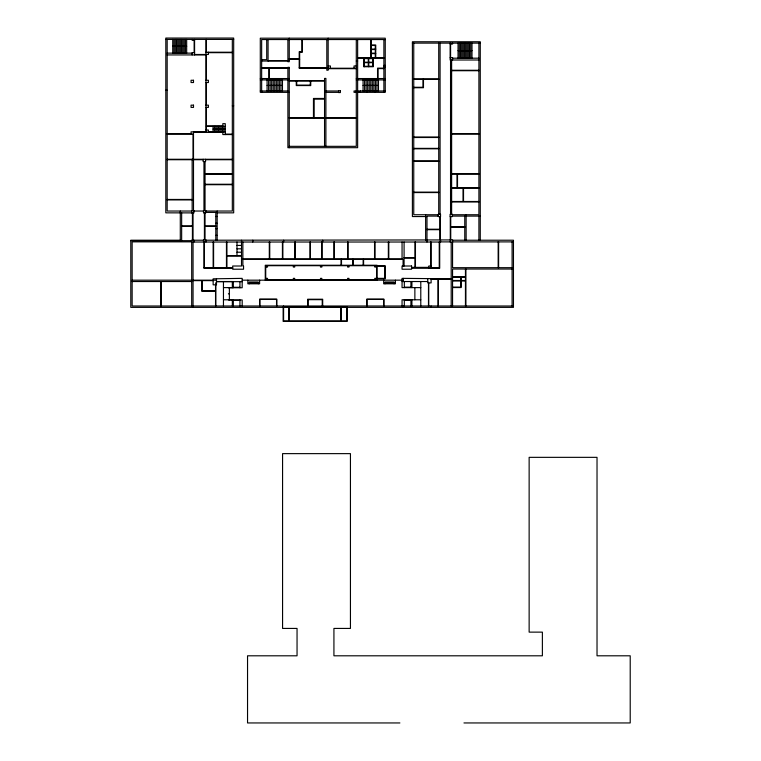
<?xml version="1.0" encoding="UTF-8"?>
<svg xmlns="http://www.w3.org/2000/svg" width="761" height="761" viewBox="0 0 761 761"><rect width="100%" height="100%" fill="white"/><g stroke="black" fill="none" stroke-linecap="round" stroke-linejoin="round"><path stroke-width="1.14" d="M165.812 39.41L233.684 39.41M385.247 39.543L261.651 39.543L261.651 92.347M194.588 40.314L192.153 40.314L192.153 39.41M412.395 43.12L480.267 43.12M450.132 44.024L452.576 44.024L452.576 43.12M371.216 45.023L375.744 45.023L375.744 57.684M371.216 45.47L375.287 45.47L375.287 49.094M172.737 46.269L186.673 46.269M371.216 49.094L375.744 49.094M371.216 49.541L375.287 49.541L375.287 53.165L371.216 53.165M458.046 50.654L471.991 50.654M205.946 52.224L232.324 52.224M194.588 52.671L192.153 52.671L192.153 54.935M208.39 52.671L232.324 52.671M167.173 53.127L192.153 53.127M371.216 53.612L375.744 53.612M194.588 54.478L208.39 54.478L208.39 52.224M167.173 54.935L205.946 54.935M357.641 57.684L383.886 57.684M450.132 57.741L452.576 57.741L452.576 60.005M357.641 58.14L383.886 58.14M452.576 58.188L478.907 58.188M364.205 58.597L368.276 58.597L368.276 62.212L364.205 62.212M368.733 58.597L372.804 58.597L372.804 62.212M289.247 58.778L299.206 58.778M289.247 59.225L299.663 59.225M261.651 59.681L266.721 59.681L266.721 39.543M478.907 60.005L450.132 60.005L450.132 43.12M268.072 60.585L289.247 60.585M261.651 61.032L287.896 61.032M356.291 61.032L357.641 61.032M368.733 62.212L373.251 62.212M364.205 62.668L368.276 62.668L368.276 66.283L364.205 66.283M368.733 62.668L373.251 62.668M383.886 65.427L385.247 65.427M328.162 65.969L330.426 65.969L330.426 68.233M356.291 65.969L354.027 65.969L354.027 68.233M368.733 66.283L372.804 66.283L372.804 62.668M383.886 66.787L385.247 66.787M261.651 67.777L289.247 67.777M299.206 67.777L326.811 67.777M383.886 68.138L377.551 68.138L377.551 78.545M261.651 68.233L289.247 68.233M356.291 68.233L299.206 68.233L299.206 51.758L301.917 51.758L301.917 39.543M328.162 68.68L356.291 68.68M383.886 68.595L378.008 68.595L378.008 78.545M451.625 70.269L478.907 70.269M451.625 70.716L478.907 70.716M260.291 78.545L289.247 78.545M356.291 78.545L385.247 78.545M413.756 78.906L438.726 78.906M413.756 79.363L438.726 79.363M260.291 79.905L289.247 79.905M356.291 79.905L385.247 79.905M205.946 80.266L208.39 80.266L208.39 82.53L205.946 82.53M289.247 80.58L324.547 80.58M289.247 81.037L324.547 81.037M310.288 85.108L296.714 85.108L296.714 81.037M267.082 85.451L282.464 85.451M363.073 85.451L378.455 85.451M413.756 87.277L423.03 87.277L423.03 79.363M413.756 87.734L423.477 87.734L423.477 78.906M165.812 90.226L167.173 90.226M260.291 90.987L287.896 90.987M325.898 90.987L338.569 90.987M385.247 90.987L354.027 90.987L354.027 92.347L385.247 92.347L385.247 38.183L260.291 38.183L260.291 92.347L289.247 92.347M325.898 92.347L338.569 92.347M324.547 98.454L313.456 98.454L313.456 117.689M324.547 99.139L314.141 99.139L314.141 117.689M205.946 105.151L208.39 105.151L208.39 107.415L205.946 107.415M232.324 105.836L233.684 105.836M289.247 117.689L324.547 117.689M325.898 117.689L356.291 117.689M289.247 118.136L324.547 118.136M325.898 118.136L356.291 118.136M206.402 125.926L222.83 125.926M206.402 126.374L225.266 126.374M213.051 129.113L225.266 129.113M205.946 130.036L208.39 130.036L208.39 132.3M205.946 131.853L191.059 131.853L191.059 134.117M208.39 131.853L225.266 131.853M193.503 132.3L222.83 132.3M167.173 133.66L191.059 133.66M451.625 133.613L478.907 133.613M167.173 134.117L193.503 134.117M225.266 134.117L232.324 134.117M451.625 134.069L478.907 134.069M232.324 134.564L222.83 134.564L222.83 131.853M413.756 137.056L438.726 137.056M413.756 137.503L438.726 137.503M289.247 146.331L356.291 146.331L356.291 39.543M413.756 148.366L438.726 148.366M413.756 148.814L438.726 148.814M167.173 159.268L232.324 159.268M167.173 159.724L203.139 159.724M205.584 159.724L232.324 159.724M413.756 160.904L438.726 160.904M413.756 161.351L438.726 161.351M451.625 173.66L478.907 173.66M205.042 173.841L232.324 173.841M451.625 174.107L478.907 174.107M205.042 174.298L232.324 174.298M205.042 184.248L232.324 184.248M205.042 184.704L232.324 184.704M451.625 187.691L478.907 187.691M451.625 188.138L478.907 188.138M413.756 192.124L438.726 192.124M413.756 192.571L438.726 192.571M167.173 199.449L192.153 199.449M167.173 199.905L192.153 199.905M451.625 201.484L478.907 201.484M451.625 201.941L478.907 201.941M191.696 211.035L167.173 211.035L167.173 39.41M193.96 211.035L203.501 211.035M205.765 211.035L232.324 211.035L232.324 39.41M205.765 212.395L217.17 212.395M217.17 212.842L233.684 212.842L233.684 38.05L165.812 38.05L165.812 212.842L193.96 212.899L193.96 210.635L191.696 210.635L191.696 212.899M438.279 214.745L413.756 214.745L413.756 43.12M452.348 214.745L478.907 214.745L478.907 43.12M438.279 216.105L426.988 216.105L426.988 242.027M452.348 216.105L480.267 216.105M215.81 216.485L217.17 216.485M426.988 216.552L412.395 216.552L412.395 41.76L480.267 41.76L480.267 240.219M215.81 223.277L217.17 223.277M181.651 225.922L192.419 225.922M205.042 225.922L215.81 225.922M181.651 226.378L192.419 226.378M205.042 226.378L215.81 226.378M450.74 226.778L464.771 226.778M450.74 227.235L464.771 227.235M215.81 228.614L217.17 228.614M426.988 229.223L439.887 229.223L439.887 216.609M426.988 229.679L439.887 229.679L439.887 239.924M215.81 235.406L217.17 235.406M180.29 240.219L130.787 240.219L130.787 307.368L513.456 307.368L513.456 240.219L452.557 240.219M203.501 240.219L191.515 240.219L191.515 242.027L440.562 242.027L440.562 239.924M205.946 240.219L452.557 239.924L452.557 267.682L512.096 267.682M130.787 240.676L191.515 240.676M191.515 241.846L132.148 241.846L132.148 306.008L513.456 306.008M440.562 241.893L450.293 241.893M452.557 241.893L513.456 241.893M452.557 242.188L450.293 242.188L450.293 216.609M236.985 245.423L241.513 245.423M236.985 248.818L241.513 248.818M236.985 252.214L241.513 252.214M226.911 255.601L241.513 255.601M226.911 256.057L241.513 256.057M404.091 257.637L414.992 257.637M404.091 258.093L414.992 258.093M242.873 258.911L402.055 258.911M242.873 259.358L403.073 259.358L403.073 266.008M431.106 266.008L428.843 266.008L428.843 268.272M377.037 266.15L384.724 266.15L384.724 278.364L374.773 278.364L374.773 279.725M411.558 267.368L428.843 267.368M203.958 267.824L232.695 267.824M431.106 267.824L439.249 267.824M232.695 268.272L203.958 268.272L203.958 242.027M411.558 268.272L439.706 268.272L439.706 242.027M512.096 269.042L452.557 269.042L452.557 306.008M452.557 276.785L465.447 276.785M452.557 277.232L465.447 277.232M376.581 278.821L385.18 278.821L385.18 265.694L265.722 265.694L265.722 279.725L377.037 279.725M451.197 278.821L402.055 278.364L402.055 287.62L420.785 287.62M431.106 279.268L451.197 279.268M132.148 280.172L191.696 280.172M193.056 280.172L216.495 280.172M242.188 280.172L402.055 280.172M452.557 280.495L465.447 280.495M193.056 280.628L213.147 280.628M452.557 280.942L465.447 280.942M132.148 281.532L191.696 281.532M216.495 281.532L232.333 281.532L232.333 287.753M402.055 281.532L427.758 281.532M216.495 281.665L242.188 281.665M216.495 282.892L215.772 282.892L215.772 306.008M249.208 282.892L258.255 282.892M385.018 282.892L394.065 282.892M404.319 287.163L410.921 287.163M452.557 287.097L460.7 287.097L460.7 280.942M233.323 287.297L239.934 287.297M223.458 287.62L232.333 287.62M452.557 287.553L461.147 287.553L461.147 277.232M228.395 287.753L242.188 287.753L242.188 278.364L213.147 278.821L213.147 284.833L216.495 284.833L216.495 278.821M215.544 290.807L202.198 290.807L202.198 280.628M215.544 291.263L201.741 291.263L201.741 280.628M228.395 293.841L229.375 293.841M223.458 299.786L232.333 299.786L232.333 306.008M420.785 299.786L402.055 299.786L402.055 306.008M228.395 299.929L242.188 299.929L242.188 306.008M404.319 300.243L410.921 300.243M233.323 300.376L239.934 300.376M399.896 722.95L247.544 722.95L247.544 655.801L297.047 655.801L297.047 628.424L282.569 628.424L282.569 453.632L350.44 453.632L350.44 628.424L333.927 628.424L333.927 655.801L542.384 655.801L542.384 632.134L529.142 632.134L529.142 457.342L597.024 457.342L597.024 655.801L630.213 655.801L630.213 722.95L463.963 722.95M512.096 241.893L512.096 306.008M498.617 241.893L498.617 267.682M498.16 241.893L498.16 267.682M478.907 216.105L478.907 240.219M471.991 43.12L471.991 58.188M470.717 43.12L470.717 58.188M469.451 43.12L469.451 58.188M468.186 43.12L468.186 58.188M466.921 43.12L466.921 58.188M466.132 214.745L466.132 240.219M465.903 269.042L465.903 306.008M465.656 43.12L465.656 58.188M465.447 269.042L465.447 306.008M464.771 216.105L464.771 240.219M464.381 43.12L464.381 58.188M463.525 188.138L463.525 201.484M463.116 43.12L463.116 58.188M463.069 188.138L463.069 201.484M461.851 43.12L461.851 58.188M460.7 277.232L460.7 280.495M460.586 43.12L460.586 58.188M459.321 43.12L459.321 58.188M458.046 43.12L458.046 58.188M457.504 174.107L457.504 187.691M457.057 174.107L457.057 187.691M451.625 60.005L451.625 214.345M451.197 242.188L451.197 306.008M450.74 216.609L450.74 239.924M450.588 44.024L450.588 57.741M450.541 60.005L450.541 214.345M440.334 216.609L440.334 239.924M440.086 43.12L440.086 214.345M439.249 242.027L439.249 268.272M438.726 43.12L438.726 214.345M438.431 279.268L438.431 306.008M437.984 279.268L437.984 306.008M431.106 242.027L431.106 268.272M431.106 278.821L431.106 282.892L427.758 282.892L427.758 278.821M431.106 306.008L431.106 307.368M430.65 242.027L430.65 266.008M428.709 282.892L428.709 306.008M428.481 282.892L428.481 306.008M425.627 214.745L425.627 240.219M420.785 281.532L420.785 306.008M415.449 242.027L415.449 267.368M414.992 242.027L414.992 267.368M414.869 287.62L414.869 299.786M411.91 281.532L411.91 287.62M411.91 299.786L411.91 306.008M410.921 281.532L410.921 287.62M410.921 299.786L410.921 306.008M404.319 281.532L404.319 287.62M404.319 299.786L404.319 306.008M404.091 242.027L404.091 266.008M403.416 278.364L403.416 281.532M403.416 306.008L403.416 307.368M402.055 242.027L402.055 259.358M395.425 280.172L395.425 283.796L383.658 283.796L383.658 280.172M394.065 283.796L394.065 281.989L385.018 281.989L385.018 283.796M388.795 242.027L388.795 258.911M388.348 242.027L388.348 258.911M383.934 306.008L383.934 299.13L366.735 299.13L366.735 306.008M383.886 39.543L383.886 92.347M383.658 306.008L383.658 299.406L367.011 299.406L367.011 306.008M378.455 79.905L378.455 90.987M377.037 280.172L377.037 265.247L265.266 265.247L265.266 280.172M376.923 79.905L376.923 90.987M376.581 265.694L376.581 279.725M376.124 265.694L376.124 267.054L374.773 267.054L374.773 265.694M376.124 278.364L376.124 279.725M375.382 79.905L375.382 90.987M375.287 53.612L375.287 57.684M375.287 90.987L375.287 92.347M374.992 242.027L374.992 258.911M374.545 242.027L374.545 258.911M373.841 79.905L373.841 90.987M373.251 58.14L373.251 66.74L363.748 66.74L363.748 58.14M372.3 79.905L372.3 90.987M371.216 39.543L371.216 57.684M370.769 39.543L370.769 57.684M370.769 79.905L370.769 90.987M369.228 79.905L369.228 90.987M368.733 58.14L368.733 66.74M367.687 79.905L367.687 90.987M367.144 90.987L367.144 92.347M366.155 79.905L366.155 90.987M364.614 79.905L364.614 90.987M364.205 58.14L364.205 66.74M363.596 259.358L363.596 265.247M363.073 79.905L363.073 90.987M363.14 259.358L363.14 265.247M360.362 90.987L360.362 92.347M357.641 39.543L357.641 147.691L287.896 147.691L287.896 67.329L289.247 67.329L289.247 147.691M353.19 259.358L353.19 265.247M352.733 259.358L352.733 265.247M348.976 265.694L348.976 267.054L347.625 267.054L347.625 265.694M348.976 279.725L348.976 278.364L347.625 278.364L347.625 279.725M348.072 242.027L348.072 258.911M347.625 242.027L347.625 258.911M346.759 307.368L346.759 320.942L283.596 320.942L283.596 306.008M341.508 259.358L341.508 265.247M341.242 306.921L341.242 321.399M341.061 259.358L341.061 265.247M340.785 306.921L340.785 321.399M334.364 242.027L334.364 258.911M333.908 242.027L333.908 258.911M328.162 38.183L328.162 70.221L326.811 70.221L326.811 39.543M325.898 146.331L325.898 78.412L324.547 78.412L324.547 146.331M322.693 240.219L322.693 242.027M322.693 306.008L322.693 299.225L307.663 299.225L307.663 306.008M322.103 242.027L322.103 258.911M322.236 306.008L322.236 299.672L308.119 299.672L308.119 306.008M321.827 265.694L321.827 267.054L320.476 267.054L320.476 265.694M321.827 279.725L321.827 278.364L320.476 278.364L320.476 279.725M321.646 242.027L321.646 258.911M310.745 81.037L310.745 85.565L296.267 85.565L296.267 81.037M310.431 242.027L310.431 258.911M310.288 81.037L310.288 85.565M309.974 242.027L309.974 258.911M302.374 39.543L302.374 52.214L299.663 52.214L299.663 68.233M295.268 242.027L295.268 258.911M294.821 242.027L294.821 258.911M294.678 265.694L294.678 267.054L293.327 267.054L293.327 265.694M294.678 279.725L294.678 278.364L293.327 278.364L293.327 279.725M289.247 38.183L289.247 61.717L287.896 61.717L287.896 39.543M289.161 306.921L289.161 321.399M288.704 306.921L288.704 321.399M283.644 240.219L283.644 242.027M282.873 242.027L282.873 258.911M282.464 79.905L282.464 90.987M282.417 242.027L282.417 258.911M280.923 79.905L280.923 90.987M279.297 78.545L279.382 90.987M277.851 79.905L277.851 90.987M276.804 306.008L276.804 299.13L259.615 299.13L259.615 306.008M276.538 306.008L276.538 299.406L259.882 299.406L259.882 306.008M276.31 79.905L276.31 90.987M274.769 79.905L274.769 90.987M273.237 79.905L273.237 90.987M271.696 79.905L271.696 90.987M270.155 79.905L270.155 90.987M269.746 242.027L269.746 258.911M269.337 68.233L269.337 78.545M269.299 242.027L269.299 258.911M268.89 68.233L268.89 78.545M268.614 79.905L268.614 90.987M268.072 39.543L268.072 61.032M267.53 265.694L267.53 267.054L266.179 267.054L266.179 265.694M267.53 279.725L267.53 278.364L266.179 278.364L266.179 279.725M267.082 79.905L267.082 90.987M259.615 280.172L259.615 283.796L247.848 283.796L247.848 280.172M258.255 283.796L258.255 281.989L249.208 281.989L249.208 283.796M252.785 240.219L252.785 242.027M242.873 242.027L242.873 266.008L243.558 266.008L243.558 269.223L232.695 269.223L232.695 266.008L241.513 266.008L241.513 240.219M239.934 281.665L239.934 287.753M239.934 299.929L239.934 306.008M236.985 242.027L236.985 255.601M233.323 281.665L233.323 287.753M233.323 299.929L233.323 306.008M229.375 287.62L229.375 299.929M226.911 242.027L226.911 267.824M226.455 242.027L226.455 267.824M225.266 134.564L225.266 123.663L222.83 123.663L222.83 126.374M223.915 126.374L223.915 131.853M223.458 281.532L223.458 306.008M222.554 126.374L222.554 131.853M221.194 126.374L221.194 131.853M219.843 126.374L219.843 131.853M218.483 126.374L218.483 131.853M217.17 211.035L217.17 240.219M217.123 126.374L217.123 131.853M215.772 126.374L215.772 131.853M215.81 212.395L215.81 240.219M215.544 284.833L215.544 306.008M214.412 126.374L214.412 131.853M213.594 242.027L213.594 267.824M213.051 126.374L213.051 131.853M213.147 242.027L213.147 268.272M206.402 39.41L206.402 52.224M206.402 54.478L206.402 80.266M206.402 82.53L206.402 105.151M206.402 107.415L206.402 130.036M205.946 39.41L205.946 132.3M205.946 242.027L205.946 239.772L203.501 239.772L203.501 242.027M205.584 159.268L205.584 161.532L203.139 161.532L203.139 159.268M205.042 161.532L205.042 210.635M205.042 212.899L205.042 239.772M204.414 212.899L204.414 239.772M204.414 242.027L204.414 267.824M203.958 161.532L203.958 210.635M194.588 39.41L194.588 54.935M194.141 40.314L194.141 52.671M193.96 240.219L193.96 242.027M193.503 131.853L193.503 210.635M193.056 134.117L193.056 159.268M193.056 212.899L193.056 240.219M193.056 242.027L193.056 307.368M192.419 212.899L192.419 240.219M192.153 159.268L192.153 210.635M191.696 242.027L191.696 306.008M186.673 39.41L186.673 53.127M185.408 39.41L185.408 53.127M184.143 39.41L184.143 53.127M182.868 39.41L182.868 53.127M181.651 212.842L181.651 240.676M181.603 39.41L181.603 53.127M180.338 39.41L180.338 53.127M180.29 211.035L180.29 240.676M179.073 39.41L179.073 53.127M177.808 39.41L177.808 53.127M176.533 39.41L176.533 53.127M175.268 39.41L175.268 53.127M174.003 39.41L174.003 53.127M172.737 39.41L172.737 53.127M161.246 281.532L161.246 306.008M160.79 281.532L160.79 306.008M193.503 80.266L191.059 80.266L191.059 82.53L193.503 82.53L193.503 80.266M340.386 90.768L338.569 90.768L338.569 92.576L340.386 92.576L340.386 90.768M193.503 105.151L191.059 105.151L191.059 107.415L193.503 107.415L193.503 105.151M205.765 210.635L203.501 210.635L203.501 212.899L205.765 212.899L205.765 210.635M440.543 214.345L438.279 214.345L438.279 216.609L440.543 216.609L440.543 214.345M452.348 214.345L450.084 214.345L450.084 216.609L452.348 216.609L452.348 214.345M411.558 266.008L402.055 266.008L402.055 269.223L411.558 269.223L411.558 266.008M347.216 306.921L283.14 306.921L283.14 321.399L347.216 321.399L347.216 306.921"/></g></svg>
